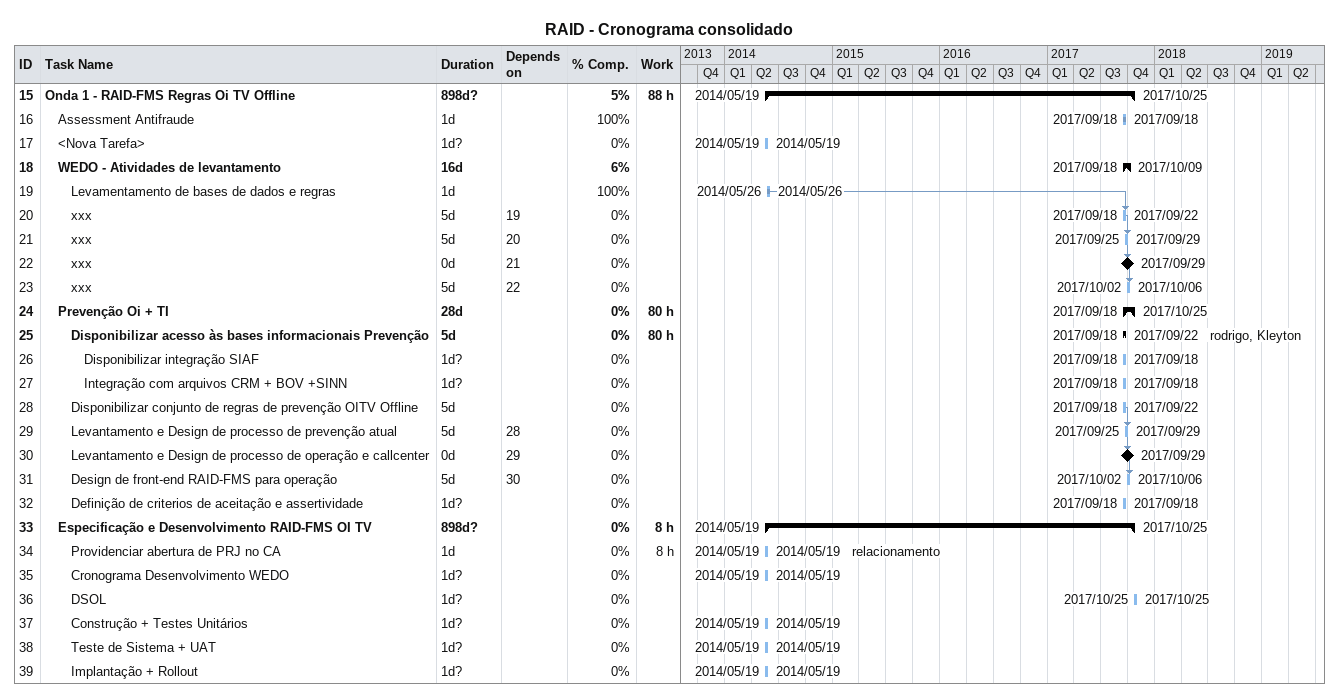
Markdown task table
RAID - Cronograma consolidado

| ID | Level | Task | Duration | Start | Finish | Predecessors | Resources | % complete | Work (h) |
|---|---|---|---|---|---|---|---|---|---|
| 15 | 1 | **Onda 1 - RAID-FMS Regras Oi TV Offline** | 898d? | 2014-05-19 | 2017-10-25 |  |  | 5 | 88 |
| 16 | 2 | Assessment Antifraude | 1d | 2017-09-18 | 2017-09-18 |  |  | 100 |  |
| 17 | 2 | <Nova Tarefa> | 1d? | 2014-05-19 | 2014-05-19 |  |  | 0 |  |
| 18 | 2 | **WEDO - Atividades de levantamento** | 16d | 2017-09-18 | 2017-10-09 |  |  | 6 |  |
| 19 | 3 | Levamentamento de bases de dados e regras | 1d | 2014-05-26 | 2014-05-26 |  |  | 100 |  |
| 20 | 3 | xxx | 5d | 2017-09-18 | 2017-09-22 | 19 |  | 0 |  |
| 21 | 3 | xxx | 5d | 2017-09-25 | 2017-09-29 | 20 |  | 0 |  |
| 22 | 3 | xxx | 0d | 2017-09-29 | 2017-09-29 | 21 |  | 0 |  |
| 23 | 3 | xxx | 5d | 2017-10-02 | 2017-10-06 | 22 |  | 0 |  |
| 24 | 2 | **Prevenção Oi + TI** | 28d | 2017-09-18 | 2017-10-25 |  |  | 0 | 80 |
| 25 | 3 | **Disponibilizar acesso às bases informacionais Prevenção** | 5d | 2017-09-18 | 2017-09-22 |  | rodrigo, Kleyton | 0 | 80 |
| 26 | 4 | Disponibilizar integração SIAF | 1d? | 2017-09-18 | 2017-09-18 |  |  | 0 |  |
| 27 | 4 | Integração com arquivos CRM + BOV +SINN | 1d? | 2017-09-18 | 2017-09-18 |  |  | 0 |  |
| 28 | 3 | Disponibilizar conjunto de regras de prevenção OITV Offline | 5d | 2017-09-18 | 2017-09-22 |  |  | 0 |  |
| 29 | 3 | Levantamento e Design de processo de prevenção atual | 5d | 2017-09-25 | 2017-09-29 | 28 |  | 0 |  |
| 30 | 3 | Levantamento e Design de processo de operação e callcenter | 0d | 2017-09-29 | 2017-09-29 | 29 |  | 0 |  |
| 31 | 3 | Design de front-end RAID-FMS para operação | 5d | 2017-10-02 | 2017-10-06 | 30 |  | 0 |  |
| 32 | 3 | Definição de criterios de aceitação e assertividade | 1d? | 2017-09-18 | 2017-09-18 |  |  | 0 |  |
| 33 | 2 | **Especificação e Desenvolvimento RAID-FMS OI TV** | 898d? | 2014-05-19 | 2017-10-25 |  |  | 0 | 8 |
| 34 | 3 | Providenciar abertura de PRJ no CA | 1d | 2014-05-19 | 2014-05-19 |  | relacionamento | 0 | 8 |
| 35 | 3 | Cronograma Desenvolvimento WEDO | 1d? | 2014-05-19 | 2014-05-19 |  |  | 0 |  |
| 36 | 3 | DSOL | 1d? | 2017-10-25 | 2017-10-25 |  |  | 0 |  |
| 37 | 3 | Construção + Testes Unitários | 1d? | 2014-05-19 | 2014-05-19 |  |  | 0 |  |
| 38 | 3 | Teste de Sistema + UAT | 1d? | 2014-05-19 | 2014-05-19 |  |  | 0 |  |
| 39 | 3 | Implantação + Rollout | 1d? | 2014-05-19 | 2014-05-19 |  |  | 0 |  |
